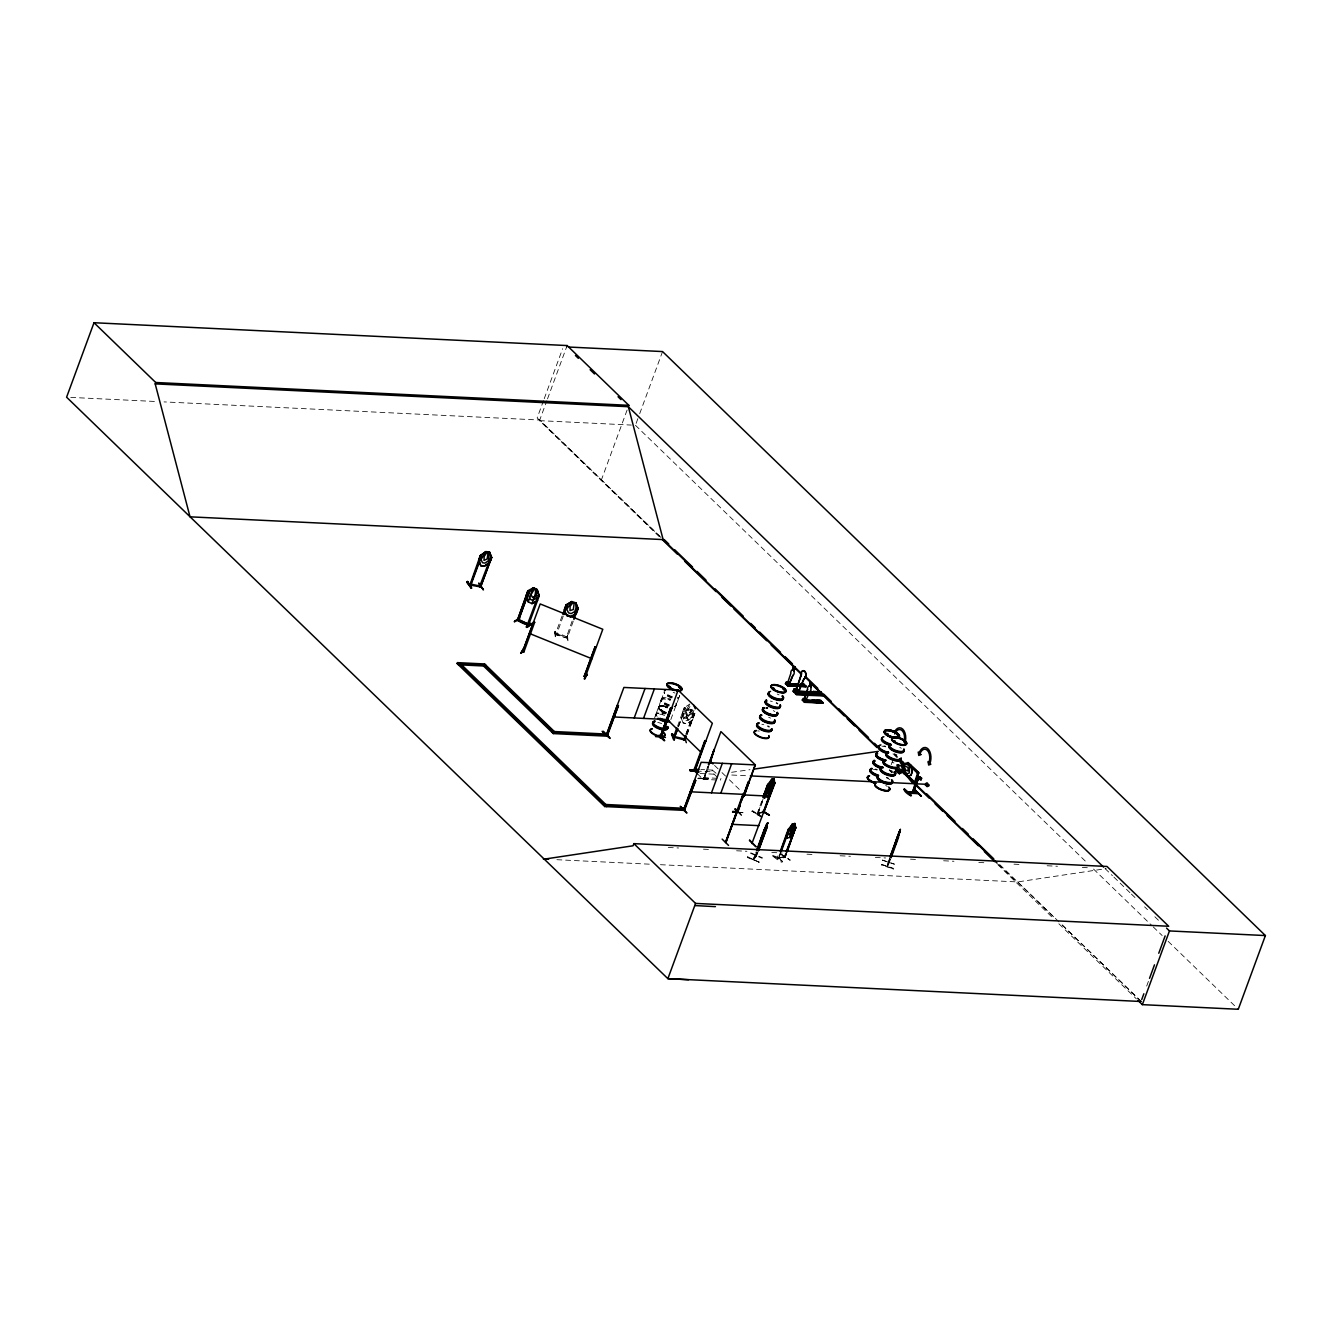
<?xml version="1.0" encoding="UTF-8"?>
<svg xmlns="http://www.w3.org/2000/svg" width="1332" height="1332" viewBox="0 0 1332 1332"><rect width="100%" height="100%" fill="white"/><g stroke="black" fill="none" stroke-linecap="round" stroke-linejoin="round"><path stroke-width="0.75" stroke-dasharray="5 3.75" d="M668.831 706.127A7.909 2.947 20.2 0 1 661.072 700.332L661.105 700.033M661.088 700.432L661.088 700.382A7.909 2.947 20.2 0 1 670.179 700.399M661.105 700.432L664.202 691.824M664.635 715.451A7.909 2.947 20.2 0 0 655.51 715.784L655.694 714.968M679.47 696.137L679.47 696.22A8.025 2.997 20.2 0 1 679.27 696.902M780.402 854.112L790.209 860.156L780.718 854.078M780.552 853.662L789.893 860.089M677.505 726.29L684.215 707.675L685.364 708.174M742.773 812.42L737.795 812.237M661.987 705.843L667.782 706.909A7.942 2.964 20.2 0 0 658.641 706.842A7.942 2.964 20.2 0 0 666.433 712.67M753.146 859.639L755.993 855.827M756.526 855.627L753.462 858.574L756.126 855.46M756.643 855.327L755.843 856.226L757.492 852.147M756.576 856.076L753.596 859.873L756.543 852.097M655.544 715.151L654.445 718.414M661.088 700.099L655.694 714.934M882.35 860.172L894.338 864.252M890.092 859.023L887.295 866.866L888.128 862.154M887.778 865.317L888.327 861.904M888.744 862.054L887.795 866.932M893.456 869.247C888.477 865.717 868.88 861.521 893.556 868.864M667.548 707.558A7.942 2.964 20.2 0 0 658.408 707.475L658.757 708.358M661.987 710.306L659.973 709.706L661.038 710.755M660.272 710.056L661.471 709.74M660.855 710.406L661.421 709.956M661.338 710.822L661.738 709.923M679.27 697.102L679.487 695.754M679.337 696.386L679.337 696.436A7.909 2.947 20.2 0 0 679.503 695.62M750.632 853.312L762.187 858.324M881.701 864.368L893.722 868.414M543.539 400.599L537.162 417.915L661.654 538.145L539.726 420.03L164.052 401.898M544.239 398.668L562.637 348.668M659.357 536.746L539.51 420.646L546.803 400.799M547.519 398.867L566.616 346.936M601.215 480.419L627.622 408.641M555.327 631.268L555.278 636.929L554.512 631.668L555.394 631.285M556.876 633.849L555.644 633.233L555.228 634.498L562.121 615.933M563.203 616.266L556.426 634.865C556.177 630.236 579.287 643.073 555.86 633.299M636.147 423.343L638.994 415.584M639.71 413.636L662.553 351.565M566.3 636.529C565.084 637.146 569.713 637.812 566.35 636.746M572.127 621.062L566.167 637.895M567.965 640.759L567.482 635.048M573.226 621.395L567.182 638.211L555.477 634.598M567.415 634.981L567.582 640.093M666.316 712.986L660.339 709.573M670.812 719.58L672.61 714.685M674.042 710.788L675.84 705.877M678.887 697.635L676.157 705.444A8.025 2.997 20.2 0 0 675.973 703.779M689.993 706.376L687.412 710.888L688.011 713.003L691.291 711.804L692.041 709.756L694.372 715.401L688.677 719.08L684.648 718.065L682.417 712.453L684.132 707.775L689.81 704.045M678.504 726.356L685.514 707.825M678.571 726.539L685.414 708.125L684.215 707.675M693.972 710.206L692.673 713.719L689.094 715.883L686.496 715.284L684.914 711.887L689.843 704.245M685.913 734.115L694.738 710.156M685.997 734.298L694.805 710.356M686.979 734.365L695.803 710.406M687.062 734.565L696.037 710.589M707.692 766.533L703.696 779.57L708.974 765.201M716.516 779.986L703.113 779.337L708.041 766.533M703.529 779.453L703.795 777.838M703.046 778.904L704.112 779.603L709.323 765.201M703.646 779.053L704.029 777.971M698.151 778.687L708.507 778.521L698.318 778.071M717.465 777.372L711.688 771.777L712.32 770.096L700.832 769.53M720.346 780.169L720.962 778.471M741.691 814.984L737.645 811.654M751.797 811.388L752.413 810.672L762.204 816.616M756.992 814.085L762.404 799.4M763.036 799.217L757.325 814.352C761.355 809.44 751.764 819.297 763.452 812.67M757.958 814.202L763.369 799.433M759.173 862.087L747.352 857.508L747.735 856.709M753.462 858.574L753.113 859.689L756.143 851.914M753.646 859.806L756.276 852.447M755.86 856.193L757.625 852.68M756.326 856.359L757.908 852.33M772.493 855.977C779.253 854.894 790.542 870.629 772.56 855.877M786.163 853.462C787.612 859.29 772.277 861.871 779.603 853.246M784.348 856.559C774.358 859.04 778.571 859.972 780.602 851.598M780.602 853.296L778.637 858.807M784.048 857.242L785.614 856.276L785.231 857.408L777.955 858.99M784.165 857.259L785.497 853.612M785.83 853.829L784.598 857.525M785.114 857.408L786.496 853.679M891.208 764.701L893.123 759.506M889.476 858.507L888.594 862.753M889.41 858.94L888.544 862.736M888.461 862.82L889.893 858.657M890.509 859.173L887.761 866.966M1146.686 986.063L1148.817 980.269M882.383 860.039L894.405 864.068M747.685 856.792L759.14 862.22L747.518 857.259M658.474 706.909L661.954 705.877L667.665 707.242L665.7 706.593M777.588 858.724L778.454 857.492M761.588 817.332L752.18 811.138M772.876 855.793L782.617 861.288M708.258 778.97L698.101 778.521M661.521 698.934L661.554 698.9A7.909 2.947 20.2 0 1 670.679 699.034M682.467 712.587L688.111 708.774L692.107 709.723M692.507 719.946L686.979 723.809L682.966 722.876L686.962 723.759L692.623 720.013L694.372 715.401L688.677 719.08M778.937 857.808L778.421 857.908M555.211 634.332L566.999 637.895M659.257 706.293L660.406 705.977M761.588 812.187L757.891 813.303M763.736 811.904L757.958 813.186M756.942 814.052L763.119 812.47M784.665 856.759L778.587 857.841M660.406 864.701L1017.598 881.934L1106.193 868.614M731.584 772.294L749.933 769.68M555.028 631.768L555.278 636.929M662.071 705.544C653.879 705.577 662.087 713.552 666.2 713.303A7.942 2.964 20.2 0 1 658.408 707.475M697.802 778.338L708.291 779.137M738.994 812.52L743.056 812.736M70.746 397.402L155.761 401.498M539.51 420.646L631.351 425.075M696.37 771.045L711.688 771.777M700.099 773.509L715.401 774.242M731.768 775.024L748.268 775.807M717.132 778.288L703.746 777.638L701.315 774.891M668.264 847.485L678.621 847.985M703.462 849.183L711.738 849.583M736.579 850.782L746.936 851.281M771.777 852.48L782.117 852.979M806.976 854.178L813.186 854.478M840.092 855.777L850.449 856.276M875.291 857.475L885.63 857.974M910.489 859.173L918.764 859.573M943.605 860.772L953.962 861.271M978.804 862.47L987.079 862.87M1013.985 864.168L1022.277 864.568M1047.119 865.767L1057.475 866.266M1082.317 867.465L1090.592 867.865M556.893 859.706L650.049 864.202M704.095 778.487L703.413 777.838L704.545 778.471M750.782 852.83L762.42 857.741M660.539 710.372L658.757 708.391L659.623 709.423M752.114 811.238L761.971 817.232M712.32 770.096L716.067 773.276M736.796 810.589L741.974 815.567M738.278 812.537L741.425 815.55M1017.598 881.934L1059.356 922.277M1141.391 1001.514L1060.855 923.709L1141.008 1001.498M1105.077 868.564L1112.403 875.657M1113.868 877.072L1129.952 892.673M1131.417 894.088L1135.813 898.334M1144.588 906.842L1147.518 909.673M1154.844 916.766L1159.223 921.011M635.431 425.274L1086.08 861.837M1093.539 869.063L1151.73 925.44M1153.229 926.889L1162.17 935.563M1168.147 941.341L1238.277 1009.273M894.471 753.879L897.119 756.426M894.122 753.862L898.068 757.692M894.105 754.878L896.736 757.425M999.699 864.601L1054.761 917.948M998.584 864.551L1016.483 881.884M997.751 864.568L1052.913 917.998M1058.873 923.775L1136.379 998.867M889.443 769.763L892.007 772.26M889.743 770.146L892.323 772.643M889.21 770.179L891.774 772.677M714.518 765.4L720.479 771.161M721.977 772.61L727.938 778.388M729.42 779.819L741.341 791.375M697.352 773.742L703.113 779.337M683.05 722.693L680.885 717.249M770.362 701.065A7.909 2.947 20.2 0 1 772.294 701.531M776.073 703.063A7.909 2.947 20.2 0 1 777.672 704.029M776.306 702.563A8.025 2.997 20.2 0 1 777.921 703.546M777.239 694.072A7.909 2.947 20.2 0 1 779.07 694.921M766.05 707.742A7.942 2.964 20.2 0 1 767.815 707.941M757.542 730.885A7.909 2.947 20.2 0 1 759.323 731.085M765.833 708.441A7.875 2.93 20.2 0 1 767.598 708.641M773.276 710.622A7.875 2.93 20.2 0 1 774.874 711.588M765.95 708.008A7.942 2.964 20.2 0 1 767.732 708.208M761.837 724.258A7.909 2.947 20.2 0 1 763.769 724.725M767.548 726.256A7.909 2.947 20.2 0 1 769.13 727.222M767.765 725.757A8.025 2.997 20.2 0 1 769.397 726.739M768.697 717.265A7.909 2.947 20.2 0 1 770.529 718.115M676.007 705.128A7.909 2.947 20.2 0 1 674.025 706.743M675.441 706.01A8.025 2.997 20.2 0 1 674.292 706.343M669.014 705.71A8.025 2.997 20.2 0 1 661.122 699.816A8.025 2.997 20.2 0 1 670.379 699.883M666.483 712.47A7.875 2.93 20.2 0 1 658.774 706.693A7.875 2.93 20.2 0 1 667.832 706.759M676.173 702.863A7.909 2.947 20.2 0 1 675.657 705.078M669.33 704.761A7.909 2.947 20.2 0 1 661.571 698.967M676.123 703.346A8.025 2.997 20.2 0 1 675.59 705.594M669.163 705.294A8.025 2.997 20.2 0 1 661.288 699.4L661.288 699.25A8.025 2.997 20.2 0 1 670.529 699.466M678.821 697.752A7.909 2.947 20.2 0 1 678.154 698.301M671.827 697.985A7.909 2.947 20.2 0 1 664.035 692.59M673.176 692.274A7.909 2.947 20.2 0 1 675.008 693.123M672.327 696.636A7.909 2.947 20.2 0 1 665.7 693.123M678.438 697.885A8.025 2.997 20.2 0 1 677.289 698.201M671.994 697.568A8.025 2.997 20.2 0 1 664.435 693.006M678.587 697.468A8.025 2.997 20.2 0 1 677.439 697.785M672.16 697.152A8.025 2.997 20.2 0 1 664.585 692.573M666.05 713.669A7.875 2.93 20.2 0 1 658.324 707.891A7.875 2.93 20.2 0 1 667.382 707.975M655.91 716.183A8.025 2.997 20.2 0 1 662.87 714.252M656.06 715.767A8.025 2.997 20.2 0 1 663.02 713.835M657.159 716.316A7.909 2.947 20.2 0 1 657.375 712.92A7.909 2.947 20.2 0 1 665.134 714.085M657.775 722.443A7.909 2.947 20.2 0 1 661.654 723.592M899.733 747.335A7.909 2.947 20.2 0 1 901.331 748.301M892.956 753.945A7.909 2.947 20.2 0 1 896.736 755.477M895.104 754.112A8.025 2.997 20.2 0 1 896.969 754.978M886.379 777.805A7.925 2.947 20.2 0 1 889.809 779.62M891.191 770.529A7.909 2.947 20.2 0 1 892.79 771.494M885.697 785.48A7.892 2.947 20.2 0 1 887.279 786.446M886.579 777.289A8.025 2.997 20.2 0 1 888.427 778.154M892.124 762.17A7.892 2.947 20.2 0 1 893.955 763.02M881.934 746.186A7.909 2.947 20.2 0 1 885.647 746.852M883.849 745.853A8.025 2.997 20.2 0 1 885.813 746.336M873.409 769.363A7.909 2.947 20.2 0 1 877.105 770.046M875.324 769.047A8.025 2.997 20.2 0 1 877.272 769.513M691.558 713.103L688.211 716.117C691.441 720.995 686.563 721.778 687.262 716.633L683.333 718.947L686.846 715.817L686.063 711.788L687.828 715.267L691.558 713.103M690.476 710.123L689.56 716.483L686.28 717.682L686.446 713.519L689.177 709.823L690.492 710.189M684.482 713.053L683.199 716.566L684.781 719.963L687.362 720.562L690.958 718.398L692.24 714.884L692.007 709.839L688.111 708.774L684.482 713.053M767.798 707.908L766.05 707.642A7.942 2.964 20.2 0 1 767.848 707.875"/><path stroke-width="1.5" d="M797.402 689.144L795.737 689.959L797.668 689.193M797.652 690.093L797.485 689.243L796.469 690.043M797.185 689.909C798.001 685.847 792.99 696.703 796.902 689.343M803.879 699.15L805.227 698.567M908.024 792.473L918.181 792.973L907.991 792.39M908.191 793.189L918.331 793.606M918.098 793.373L907.924 792.89M535.364 594.305L535.63 589.693M768.248 784.365L763.419 797.751M773.875 782.833L763.869 810.605M796.153 690.059L796.22 689.193M796.869 689.893L795.737 688.477L794.555 691.708M567.465 605.227L563.886 614.601M689.976 769.996L698.068 770.279L689.826 770.395L696.17 771.095L689.976 769.946M732.65 811.954L736.979 812.503M732.933 812.287L732.783 811.388L737.312 811.688M787.428 682.284L788.711 682.55L787.562 682.866M794.854 668.547L793.889 671.211L794.888 667.149M795.087 668.214L794.388 666.5M805.46 698.9L803.979 700.915L804.178 698.751M912.537 792.423L913.352 793.106L918.181 778.254M529.204 591.192L518.165 620.729M786.679 833.882L787.229 838.011L789.843 837.395L792.39 823.975L794.921 823.609L793.056 831.384L788.777 834.881L788.211 832.467M481.718 555.727L470.729 585.414L471.162 584.298L469.846 583.866M764.285 811.754L769.347 815.234L764.451 812.187M773.109 779.62L770.429 791.225L766.333 794.838L765.85 792.457M764.202 793.922L767.648 784.565L771.794 779.337C777.438 776.623 771.678 788.394 769.58 789.743L768.065 790.159L767.565 787.778M805.094 698.751L802.93 698.534L802.813 700.349M914.518 782.017L913.735 783.083L914.501 782.1M908.141 762.62L918.814 772.677L914.701 783.699C910.622 783.649 903.729 768.847 904.212 773.376M915.134 782.7L904.228 772.36M917.332 773.01L917.665 772.244M918.747 772.876L914.801 783.549M749.417 840.475L756.077 846.802L749.583 839.976M898.218 836.912L898.134 836.812M898.234 836.479L890.692 857.608M898.7 833.432L900.315 829.47L890.076 857.092M898.85 832.65L900.432 829.503M900.082 830.768L898.151 836.529M900.116 831.201L900.315 829.47M793.789 824.325L792.357 830.202L790.092 832.367L790.692 828.687L793.905 824.391M763.07 832.983L762.703 834.931L767.748 822.893L757.908 850.665M771.278 784.232L769.796 790.076L767.632 792.307L768.264 788.644L771.178 784.182M796.986 684.881C793.606 680.852 801.148 690.376 795.57 683.716M812.537 693.073L809.789 692.473L818.647 692.074M812.42 693.373L810.822 691.891M814.468 701.215L813.769 700.382M815.284 700.982L813.486 700.699M766.866 826.306L767.615 822.843L761.421 838.178L767.682 823.043M669.263 687.462C673.309 687.645 666.05 685.564 669.596 687.295A7.892 2.947 20.2 0 0 681.817 689.56A7.892 2.947 20.2 0 0 672.31 682.95A7.892 2.947 20.2 0 0 669.463 687.312M669.23 686.28L668.498 686.629M678.904 687.362L680.202 687.812L679.47 687.395M680.019 687.262L680.136 687.861M773.542 688.794L773.875 688.278M774.408 688.544L773.609 689.193A7.892 2.947 20.2 0 1 776.373 684.765A7.892 2.947 20.2 0 1 785.88 691.375A7.892 2.947 20.2 0 1 773.526 689.127M783.965 689.71L784.082 689.01M784.198 689.676L783.666 688.777L783.649 689.643M764.102 830.902L763.769 832.284L767.132 824.058M885.78 733.849L887.761 733.865M886.862 733.482L888.078 734.665L885.83 733.999M896.686 734.248L897.452 735.014M893.139 741.092L895.387 741.741L894.721 740.759M904.145 741.991L903.745 741.408M904.511 741.241L904.311 742.057M904.278 741.641L904.611 741.275M927.771 784.265C927.655 779.969 922.676 786.879 927.039 785.231M795.737 689.793L796.17 689.943M577.156 608.291L578.005 608.741L576.989 608.424M527.905 590.725L533.416 587.795L537.196 589.593L531.984 603.646L537.495 600.715L531.984 603.646L528.205 601.848L526.24 595.371L527.905 590.725L517.365 620.379L528.138 590.809L529.054 591.258M538.295 595.521L527.239 625.041M490.775 557.242L479.52 586.746L480.752 585.564M898.251 836.03L900.149 831.101M897.418 836.929L896.02 841.791L896.869 840.026M907.758 763.736L908.258 762.62L907.725 763.835M897.285 837.295L894.987 845.137L895.154 843.489M898.151 837.362L900.016 831.068M787.528 683.632L789.71 685.714L790.176 684.432L789.626 685.297L787.528 683.166L790.842 673.409A2.83 1.715 -87.6 0 1 792.573 669.83L793.556 667.165L792.573 669.83M800.715 676.04L795.937 690.675L800.915 676.04A4.229 2.564 -87.6 0 1 802.83 670.828A4.229 2.564 -87.6 0 1 805.91 673.759A4.229 2.564 -87.6 0 1 803.995 678.987L798.101 692.757L803.795 678.97A4.229 2.564 -87.6 0 0 805.71 673.759A4.229 2.564 -87.6 0 0 802.63 670.828A4.229 2.564 -87.6 0 0 800.715 676.04L800.915 676.04M805.893 700.815L804.295 699.417L807.492 689.66A2.83 1.715 -87.6 0 1 809.34 686.08L810.472 683.133M807.625 689.66L804.295 699.417M897.818 836.263L896.969 839.093L897.535 837.811M764.118 829.736L756.543 850.432M764.668 829.07L767.748 822.893M672.061 708.557L671.128 707.991L659.939 737.662L670.612 707.941L671.761 708.191L660.872 738.078L671.478 708.008M660.056 736.33L661.704 736.979L660.938 738.095M683.799 809.673L684.964 809.956L683.632 809.656L701.165 762.304L755.394 764.918L743.922 796.086M684.398 808.874L685.364 808.924L684.515 808.907M737.229 812.52L747.885 782.8L748.8 782.833L744.155 796.303M898.734 833.516L898.85 832.9M801.797 673.909L663.136 539.593L628.338 406.71L628.837 405.328L567.132 345.554L94.006 322.727L66.6 397.202L190.11 516.833L664.252 539.643L668.731 543.972M688.544 979.736L667.881 978.654L190.01 516.749L155.195 383.882L155.711 382.5L94.006 322.727M467.565 581.468L466.7 581.984L471.545 588.078L467.532 581.468L471.478 587.961M469.98 583.915L469.796 585.281L480.336 555.511L481.352 555.677L470.363 585.098L469.38 584.948L469.763 583.899L479.803 585.98M478.821 583.233L483.433 589.926L478.887 583.283M566.616 346.936L567.132 345.554M479.786 586.813L479.77 585.464L481.035 585.664M469.58 584.981L480.652 586.913L491.675 557.425L490.759 557.325M489.993 562.154L484.448 566.05L480.652 565.584L484.515 566.25L489.943 562.104L491.724 557.475L489.627 552.164L485.814 551.565L480.336 555.66L485.864 551.631M479.204 583.849L483.1 589.277M685.247 809.19L684.115 810.372L604.745 806.543L457.142 663.569L457.492 662.637L484.598 663.952L554.378 731.551M458.741 663.852L458.391 664.768L485.514 666.083L485.847 665.168L457.142 663.569M484.598 663.952L484.265 664.868L510.839 690.609M518.864 618.248C523.493 616.3 506.41 627.006 519.347 618.398M537.196 589.593L539.21 596.037L537.196 589.593L533.366 587.828L528.205 601.848L526.373 595.387M526.19 627.122C530.552 621.062 534.065 623.942 526.806 627.422L530.835 623.859M518.847 619.946L528.488 624.392L528.338 625.557L539.227 595.904L538.061 595.138M521.545 652.797L520.679 653.146L523.276 649M523.876 651.964L534.681 622.277L533.633 621.861L522.66 651.514L540.209 603.945L602.797 629.27L585.381 676.856L585.647 675.49L584.482 675.257L585.78 675.774M523.892 649.317L521.195 653.263L523.243 649.067M523.726 651.947L524.142 650.599L522.977 650.399L524.159 651.198M576.306 613.269L570.695 616.799L566.716 615.451L564.318 609.64L566.05 604.961L571.778 601.515L575.857 602.83L578.138 608.674L576.423 613.419L570.695 616.849L566.616 615.55M562.803 614.268L566.183 604.878L567.399 605.078M573.493 617.548L577.106 608.058M573.892 619.547L577.971 608.491M553.313 733.582L553.662 732.667L483.882 665.068L483.533 665.983L553.313 733.582L607.542 736.196L606.643 734.065L552.414 731.451L552.064 732.367L554.045 732.467L525.74 705.044M595.054 646.902L596.203 647.186L595.054 646.902L584.199 676.373L585.131 676.773M595.138 646.753L584.315 676.456M584.815 679.07L586.863 674.625M603.346 731.268C624.475 752.314 587.146 717.682 609.69 737.895M606.56 735.048L617.299 705.361L618.431 705.61L607.542 735.164L606.443 734.848M606.809 735.097L608.091 734.065L606.493 734.781M634.198 717.948L645.054 688.461M604.745 806.543L605.078 805.61L457.492 662.637M605.461 805.427L605.81 804.495L683.199 808.241L684.448 809.456L605.078 805.61M606.709 806.643L607.059 805.71L460.722 663.952L460.373 664.868L484.265 688.011M643.523 718.398L654.378 688.91M655.494 736.579L665.434 737.478M670.612 707.941L660.289 737.528M661.022 737.712L678.121 690.059L623.892 687.445L606.293 734.998L607.542 736.196M659.074 735.547L664.418 740.126M633.865 843.639L695.57 903.412L1168.697 926.256L1106.992 866.466L633.865 843.639L633.066 845.787L544.472 859.107M685.148 740.109L673.359 737.145C672.843 734.781 676.839 737.329 673.759 736.28M676.756 727.938L673.576 737.428L673.626 736.047M677.139 730.036L674.392 737.595L677.888 728.388M672.344 733.849L671.561 734.282L673.676 739.859C676.689 739.626 668.631 726.489 674.492 739.393M684.715 737.312L686.313 742.673M685.314 736.146L683.982 739.876L685.247 735.947M686.313 736.213L684.931 740.109L686.38 736.396M704.811 740.625L705.744 741.191L704.811 740.625L693.922 770.162C694.671 770.445 695.587 769.13 694.372 769.097M678.071 690.093L712.337 723.276L694.971 770.745L705.161 740.642M705.394 741.175L694.455 770.945L697.352 773.742M684.115 810.372L683.199 808.241M683.849 809.906L694.571 780.219L695.704 780.469L684.082 809.956M686.979 812.92C675.574 801.098 680.985 807.725 686.48 812.82M708.391 764.635L714.318 749.5L710.023 763.319M708.741 764.651L720.912 731.584L755.177 764.768L743.706 795.953M709.673 763.303L713.969 749.483M711.488 792.806L722.327 763.319M720.795 793.256L731.651 763.769M695.57 903.412L667.881 978.654L1141.008 1001.498M722.144 839.093L728.537 845.404M737.012 811.321L735.147 808.707L737.795 811.255M736.363 812.986L725.574 842.54L736.812 813.019M737.212 812.087L743.456 793.472M736.579 812.803L726.023 842.49M737.778 811.088L739.859 805.394M741.841 800.049L748.234 782.667M738.128 811.105L740.209 805.41M785.73 684.015L786.146 682.284L788.178 682.517L787.362 684.665L787.995 682.35M786.529 684.032L787.478 681.884L786.696 684.032M788.161 684.198L787.778 685.214L786.146 682.284M788.328 684.365L787.861 685.63L785.38 683.699L798.334 684.815M817.965 691.658C828.071 699.999 811.621 689.743 820.745 691.774L823.992 695.953L796.619 694.805L793.273 691.008L793.989 689.094L796.752 689.21M799.317 694.238L800.033 692.324L799.2 693.622L796.436 693.506L793.672 690.875L793.989 689.094M796.436 693.506L797.002 691.957L796.203 694.422M805.743 686.446L803.995 684.065L802.047 684.248L803.912 684.332L806.16 686.846L787.162 685.397L797.568 685.664M763.086 797.552L767.698 784.598L768.797 784.681L767.648 784.565M804.328 686.063L802.147 683.982M764.052 797.585L771.694 779.27M773.01 779.553L769.23 786.03L770.112 787.428C773.559 777.672 774.125 791.624 769.014 792.707M803.313 700.282L804.095 698.118L803.462 700.282M810.322 683.433L809.34 686.08M763.602 811.321L763.619 812.703L775.008 783L773.959 782.883L775.008 783M751.897 843.556L774.675 782.667L774.058 778.621M763.452 812.67L764.118 811.155M764.202 810.822L774.375 783.166M764.168 812.52C761.754 812.237 765.434 812.853 764.085 811.188M805.743 700.798L809.673 691.624A2.83 1.715 -87.6 0 0 810.805 687.462L811.887 683.732L810.505 682.9M813.336 691.458L816.466 694.954L813.336 691.458L816.116 691.574L819.247 695.071L816.116 691.574M756.942 850.599L764.851 828.854M812.337 699.966L814.418 702.297L812.337 699.966L814.185 700.033L816.283 702.38L814.185 700.033M757.225 850.249L766.699 824.208L764.368 829.486M758.308 850.832L767.115 826.872M758.574 850.482L767.399 826.523M815.75 700.366L817.682 700.182L819.779 702.53L817.682 700.182M820.745 691.774L821.311 693.456L793.472 691.808M818.014 702.197L815.833 700.116M818.93 700.249L821.012 702.58L818.93 700.249L820.778 700.316L822.943 703.096L804.645 702.314L805.111 700.615L804.561 701.465L802.713 699.716M780.286 851.398L788.278 829.22M780.602 851.598L788.96 828.754M781.268 851.464L789.493 828.954L792.39 824.092L794.904 823.426L795.654 827.672L786.163 851.781M786.496 851.981L795.554 827.605L794.921 823.609M786.846 851.631L795.753 827.605M787.162 851.831L795.554 827.605M897.452 770.079L900.082 772.627L899.716 773.626L895.77 768.797M899.749 758.974L903.695 762.803L903.329 763.802L899.383 758.957M902.696 767.415L904.178 763.686L908.258 762.62M902.896 767.432L904.112 763.802L907.442 764.585L909.49 766.566L909.34 772.943L906.826 773.809L903.446 768.897M902.946 770.778L901.498 766.15L898.817 765.134L898.967 768.597L903.046 770.778M896.203 770.895L898.817 773.526L902.996 772.477L904.178 768.714L903.013 762.404M902.896 772.46L904.378 768.731L902.913 762.404M904.428 788.944C901.714 791.807 921.394 802.73 904.395 788.944M910.855 765.251L912.237 771.561L910.955 775.324L912.337 771.578L910.788 765.351M907.109 792.157L917.448 792.19L906.742 791.824M917.515 773.426L914.718 782.034M917.698 773.259L917.748 772.127M917.249 778.271L917.964 778.97L917.981 777.056L918.331 779.22M917.532 778.288L912.37 793.04L917.981 778.737M913.253 793.04L918.697 777.755L917.698 777.039M890.159 856.676L898.867 832.567M919.097 778.321C921.178 774.158 917.482 779.936 920.978 779.869L921.594 778.188L919.729 776.623M890.492 857.242L899.383 832.85M891.108 857.758L898.634 837.062M914.584 789.426L921.011 795.654M1141.724 999.566L1143.855 993.772M1149.533 978.337L1154.494 964.834M1158.757 953.262L1165.15 935.897M568.664 347.036L662.553 351.565L1265.4 935.563L1238.277 1009.273L1142.357 1004.644L1169.463 930.935L1166.549 928.104M898.567 834.215L899.949 830.718M788.977 684.548L792.906 675.374A2.83 1.715 -87.6 0 0 794.022 671.211M792.906 675.374L789.11 684.565L787.528 683.166M907.542 763.452L918.381 773.842L910.472 766.1M762.453 836.862L765.167 830.902M793.406 667.165L794.721 666.633M917.881 773.043L918.314 773.875M767.132 788.96L769.863 783.882L772.144 783.366M534.681 622.277L533.533 621.994M522.71 651.514L523.859 651.731L522.793 651.548M584.149 678.821L586.979 674.142L587.379 675.008M918.464 779.237L916.716 778.554L912.303 792.956M769.863 783.882L765.817 789.177L766.533 793.289L769.014 792.607L766.616 793.156M769.979 783.949L766.033 789.31M767.182 797.219L771.228 792.024L767.066 797.269M534.415 589.11L530.935 594.621L532.683 597.585L534.598 596.37M764.685 829.986L763.835 830.119M761.421 838.178L762.487 836.762M792.507 824.042L788.411 829.287M789.743 837.328L793.855 832.2M789.843 837.512L794.022 832.284M467.266 581.967L471.545 588.078M470.929 587.961L466.716 581.967M904.228 789.277L910.672 795.62M571.778 601.515L566.833 609.207L568.464 612.803L571.095 613.619L574.725 611.638L576.007 608.125L575.74 602.93M518.864 618.215L514.402 621.511L515.184 621.178M668.398 686.613L669.28 686.33M670.529 687.462L669.546 687.395M678.92 687.295L679.653 687.712M783.133 688.96L784.182 689.393M783.299 689.243L783.765 689.293M887.961 734.748L887.678 733.865M533.416 587.795L529.836 591.691L528.554 595.204L530.003 599.15L532.45 600.316L535.88 598.684L537.046 589.71M528.321 625.291C503.846 612.354 526.173 626.806 528.737 624.475M518.964 619.63L527.822 623.842M518.414 620.829L529.204 590.975M530.902 623.259L526.44 626.523M918.414 772.627L907.841 762.537M927.721 784.365C923.576 788.86 932.633 785.214 927.721 784.365L750.332 775.907M567.232 605.377L566.05 604.961L571.794 601.664M785.43 683.766L796.286 684.831M804.078 684.914L800.282 684.981M793.206 691.258L821.195 693.006M802.613 700.416L820.678 700.582L822.593 702.78M822.876 702.647L803.929 701.614L822.893 703.113M803.979 701.681L822.96 702.397M822.91 694.971L823.892 695.271L820.562 692.407M821.178 701.431L802.164 699.949M661.355 736.663L660.639 736.463M796.902 684.548L798.401 684.615M809.923 692.24L812.453 693.239L809.889 692.157M887.462 734.581L886.063 734.032M771.794 779.436L774.092 778.82M769.863 783.982L772.26 783.432M769.347 815.167L762.437 811.371M906.876 776.373L910.955 775.324M795.987 827.871L794.988 827.821M754.012 769.097L878.337 751.365M479.387 586.513L480.636 586.729L491.575 557.509L489.527 552.264L488.428 560.722L484.965 563.12L482.5 562.737L481.035 559.573L485.83 551.698L489.677 552.231M672.077 734.315L674.342 740.009M659.673 737.362L660.905 737.678M684.032 808.574L684.898 808.624M814.918 701.298L813.536 700.582M773.343 688.144L772.427 688.544L774.125 688.611M773.026 688.477L773.792 689.243M886.08 733.599L887.045 733.532M894.355 740.625L893.905 740.992M894.938 741.425L893.789 741.408M673.259 737.096L674.408 737.362M684.182 738.511L685.464 738.844M685.081 739.926L684.099 739.893M785.664 683.566L797.818 684.065M785.664 683.982L804.328 684.731M801.614 685.83L805.677 685.997M787.162 685.364L806.176 686.147M787.445 685.647L797.951 686.23M801.664 686.28L806.06 686.563M810.805 687.462L811.355 682.883M795.737 688.477L794.804 691.724L795.803 692.673M794.238 689.327L797.019 689.443M793.672 690.875L796.453 690.992M793.273 691.008L796.053 691.125M799.117 691.258L806.926 691.591M798.701 691.458L818.597 692.324M793.889 691.624L819.38 693.356M793.972 692.307L819.363 693.373M824.009 694.888L795.57 693.822M823.193 694.854L795.504 693.756L823.825 695.471M795.92 694.139L823.892 695.271M802.447 700.232L821.111 700.982M802.863 700.632L819.08 701.315M670.845 708.141L671.761 708.191M606.959 733.982L607.941 734.082M661.238 738.028L660.289 737.478M695.903 770.679L690.093 770.862M749.034 783.05L747.885 782.8M732.567 812.004L737.445 812.22M155.711 382.5L628.837 405.328M155.195 383.882L628.338 406.71L1103.595 867.115M613.036 716.932L667.265 719.546L701.498 752.763M562.104 732.866L574.159 733.433M590.226 734.215L602.28 734.798M553.662 732.667L607.892 735.281M904.378 768.731L900.132 762.337M904.112 773.642L903.229 768.98M904.045 773.742L903.029 768.997M918.697 777.755L912.703 792.507M921.594 778.188L920.978 779.869M916.716 778.554L917.865 778.737M698.917 769.446L695.088 769.263L698.834 772.443M915.134 782.617L913.985 782.067M920.845 796.12L914.984 789.909M690.309 791.791L744.538 794.405M769.846 796.17L742.723 794.854L725.624 842.207M619.73 806.11L633.982 806.792M646.203 807.392L660.456 808.074M674.708 808.774L682.866 809.157M731.867 824.342L758.99 825.657M543.356 859.04L548.601 859.307M1169.463 930.935L1265.4 935.563M694.771 905.56L715.434 906.642M517.898 619.097L518.964 619.596L517.782 619.28M813.869 700.582L814.951 700.948M774.208 689.477L773.326 689.277A7.942 2.964 20.2 0 1 776.256 685.014A7.942 2.964 20.2 0 1 785.83 691.658A7.942 2.964 20.2 0 1 773.393 689.393M668.847 686.463L670.312 686.962L669.014 687.029M607.192 734.814L618.431 705.61M684.315 738.544L685.197 738.727M607.209 734.015L607.858 733.815M902.846 772.344L897.468 769.58M674.841 736.663L684.049 738.844M684.748 809.739L695.704 780.469M896.436 842.04L895.037 844.988M772.793 688.994L773.676 689.227M894.305 741.791L893.905 741.458M660.689 737.512L664.135 740.692M584.298 676.24L585.464 676.673M529.37 633.433L591.941 658.757M914.535 789.826L921.411 796.136M534.365 589.144L535.581 589.726M527.905 623.875L528.687 624.242M735.048 809.223L737.695 811.737M766.017 789.193L766.633 793.356M800.915 683.932L802.996 686.28L800.815 684.198M809.19 692.274L811.221 694.738L807.958 691.624M804.561 699.8L806.409 701.548L806.959 700.682L806.493 701.964L804.312 699.883M802.447 699.816L804.645 702.314M747.635 782.117L748.584 782.683M659.173 735.081L664.685 740.625M575.441 355.478L578.371 358.325M590.126 369.713L594.538 373.976M618.048 396.753L620.978 399.6M904.744 743.672L905.643 744.538M899.383 759.973L903.329 763.802M900.332 761.238L902.979 763.785M674.691 549.75L692.59 567.082M697.052 571.411L705.993 580.086M714.951 588.744L743.273 616.183M750.732 623.409L755.194 627.738M759.673 632.084L780.552 652.297M785.014 656.626L792.473 663.852M805.893 676.856L817.815 688.411M823.775 694.188L831.235 701.398M838.694 708.624L868.514 737.512M874.475 743.289L878.937 747.618M907.225 774.941L916.216 783.732M926.656 793.839L954.977 821.278M962.437 828.504L968.397 834.282M972.859 838.611L993.739 858.824M804.778 676.789L877.838 747.568M907.641 776.456L997.102 863.103M662.337 539.643L677.239 554.079M684.698 561.305L716 591.624M721.961 597.402L730.902 606.06M733.882 608.957L766.683 640.725M771.161 645.054L800.965 673.942M809.906 682.6L818.864 691.275M821.844 694.155L844.205 715.817M847.185 718.714L854.628 725.923M859.107 730.269L876.989 747.585M903.862 773.359L914.351 783.682M915.75 785.147L929.17 798.134M935.131 803.912L942.59 811.138M947.069 815.467L978.371 845.787M984.331 851.564L994.771 861.687M1137.878 1000.315L1142.357 1004.644M897.085 771.078L899.716 773.626M895.404 769.796L899.35 773.609M710.056 761.072L713.036 763.952M516.799 696.386L519.78 699.283M490.243 693.806L493.223 696.686M499.2 702.48L527.572 729.969M539.527 741.541L569.38 770.462M575.357 776.256L579.836 780.602M584.315 784.931L605.227 805.194M480.336 555.511L478.654 560.406M480.752 565.484L478.754 560.306L480.702 565.65M695.321 708.79L693.722 705.161M575.857 602.83L578.138 608.741M786.579 833.815L787.345 838.078M764.818 797.968L764.185 793.805L764.701 797.901M779.736 706.027A7.909 2.947 20.2 0 1 770.945 707.259A7.909 2.947 20.2 0 1 767.082 700.915M777.389 712.37A7.892 2.947 20.2 0 1 769.58 713.952A7.892 2.947 20.2 0 1 763.652 707.575M782.417 695.537A7.909 2.947 20.2 0 1 780.619 699.117A7.909 2.947 20.2 0 1 770.545 695.604A7.909 2.947 20.2 0 1 770.579 691.408M782.733 697.901A7.909 2.947 20.2 0 1 774.908 699.483A7.909 2.947 20.2 0 1 768.964 693.09M780.036 705.577A8.025 2.997 20.2 0 1 772.077 707.192A8.025 2.997 20.2 0 1 766.033 700.699M780.186 705.161A8.025 2.997 20.2 0 1 772.227 706.776A8.025 2.997 20.2 0 1 766.183 700.282M780.236 704.661A7.909 2.947 20.2 0 1 772.41 706.26A7.909 2.947 20.2 0 1 766.466 699.866M782.184 696.436A8.025 2.997 20.2 0 1 776.057 699.383A8.025 2.997 20.2 0 1 769.03 692.557M782.35 696.02A8.025 2.997 20.2 0 1 776.223 698.967A8.025 2.997 20.2 0 1 769.18 692.14M777.372 712.57A7.942 2.964 20.2 0 1 769.496 714.168A7.942 2.964 20.2 0 1 763.536 707.742M771.827 729.686A8.025 2.997 20.2 0 1 761.604 729.603A8.025 2.997 20.2 0 1 758.641 723.576M768.847 735.58A7.892 2.947 20.2 0 1 760.072 736.812A7.892 2.947 20.2 0 1 756.226 730.469M777.272 714.485A7.892 2.947 20.2 0 1 767.232 714.402A7.892 2.947 20.2 0 1 764.318 708.474M768.681 736.03A7.892 2.947 20.2 0 1 759.906 737.262A7.892 2.947 20.2 0 1 756.06 730.918M777.139 713.186A7.942 2.964 20.2 0 1 768.314 714.418A7.942 2.964 20.2 0 1 764.435 708.041M774.491 720.629A8.025 2.997 20.2 0 1 767.532 722.577A8.025 2.997 20.2 0 1 759.806 716.316M760.489 715.75A8.025 2.997 20.2 0 1 761.638 715.434M772.044 728.754A7.909 2.947 20.2 0 1 761.971 728.671A7.909 2.947 20.2 0 1 759.057 722.743M771.994 729.27A8.025 2.997 20.2 0 1 761.754 729.187A8.025 2.997 20.2 0 1 758.79 723.143M774.641 720.212A8.025 2.997 20.2 0 1 765.7 721.461A8.025 2.997 20.2 0 1 761.787 715.018M774.708 719.73A7.909 2.947 20.2 0 1 766.866 721.311A7.909 2.947 20.2 0 1 760.922 714.918M771.211 729.22A7.909 2.947 20.2 0 1 763.386 730.818A7.909 2.947 20.2 0 1 757.425 724.408M774.208 721.078A7.909 2.947 20.2 0 1 767.349 722.993A7.909 2.947 20.2 0 1 759.756 716.832M674.575 690.476A7.892 2.947 20.2 0 1 667.399 683.949A7.892 2.947 20.2 0 1 679.82 686.912A7.892 2.947 20.2 0 1 676.506 690.942M664.718 690.476A7.909 2.947 20.2 0 1 665.401 689.926M664.435 690.892A8.025 2.997 20.2 0 1 665.118 690.342M667.432 726.956A8.025 2.997 20.2 0 1 658.491 728.204A8.025 2.997 20.2 0 1 654.578 721.761M666.333 726.423A7.909 2.947 20.2 0 1 664.535 730.003A7.909 2.947 20.2 0 1 654.462 726.489A7.909 2.947 20.2 0 1 654.495 722.294M663.985 732.75A7.892 2.947 20.2 0 1 662.187 736.33A7.892 2.947 20.2 0 1 652.147 732.816A7.892 2.947 20.2 0 1 652.18 728.637M667.981 726.956A7.909 2.947 20.2 0 1 657.908 726.872A7.909 2.947 20.2 0 1 654.994 720.928M667.598 726.539A8.025 2.997 20.2 0 1 658.657 727.788A8.025 2.997 20.2 0 1 654.745 721.345M663.802 733.233A7.892 2.947 20.2 0 1 662.021 736.812A7.892 2.947 20.2 0 1 651.964 733.299A7.892 2.947 20.2 0 1 651.997 729.12M669.613 721.478A7.909 2.947 20.2 0 1 657.908 718.681M668.914 720.962A8.025 2.997 20.2 0 1 659.79 718.78M668.997 720.429A7.909 2.947 20.2 0 1 660.006 718.281M668.747 721.395A8.025 2.997 20.2 0 1 658.008 718.231M901.031 758.907A8.025 2.997 20.2 0 1 890.808 758.824A8.025 2.997 20.2 0 1 887.845 752.796M898.034 764.784A7.875 2.93 20.2 0 1 889.277 766.017A7.875 2.93 20.2 0 1 885.447 759.69M897.885 765.351A7.925 2.947 20.2 0 1 889.06 766.566A7.925 2.947 20.2 0 1 885.197 760.206M903.679 749.849A8.025 2.997 20.2 0 1 894.754 751.098A8.025 2.997 20.2 0 1 890.825 744.655M901.231 757.975A7.909 2.947 20.2 0 1 891.175 757.891A7.909 2.947 20.2 0 1 888.261 751.964M901.181 758.491A8.025 2.997 20.2 0 1 890.958 758.408A8.025 2.997 20.2 0 1 887.994 752.364M903.845 749.433A8.025 2.997 20.2 0 1 894.904 750.682A8.025 2.997 20.2 0 1 890.991 744.238M903.912 748.95A7.925 2.947 20.2 0 1 896.07 750.532A7.925 2.947 20.2 0 1 890.109 744.122M900.415 758.441A7.925 2.947 20.2 0 1 892.573 760.039A7.925 2.947 20.2 0 1 886.613 753.629M903.396 750.299A7.909 2.947 20.2 0 1 896.553 752.214A7.909 2.947 20.2 0 1 888.943 746.053M896.769 765.001A7.875 2.93 20.2 0 1 890.775 767.898A7.875 2.93 20.2 0 1 883.865 761.205M888.694 786.996A7.875 2.93 20.2 0 1 882.683 789.876A7.875 2.93 20.2 0 1 875.79 783.199M897.801 765.6A7.942 2.964 20.2 0 1 888.96 766.832A7.942 2.964 20.2 0 1 885.097 760.472M894.471 771.611A8.025 2.997 20.2 0 1 892.656 775.257A8.025 2.997 20.2 0 1 882.417 771.678A8.025 2.997 20.2 0 1 882.45 767.415M895.387 772.127A7.925 2.947 20.2 0 1 886.563 773.359A7.925 2.947 20.2 0 1 882.7 766.999M894.055 772.51A7.909 2.947 20.2 0 1 888.011 775.39A7.909 2.947 20.2 0 1 881.085 768.681M891.891 781.634A7.925 2.947 20.2 0 1 884.048 783.233A7.925 2.947 20.2 0 1 878.088 776.822M892.157 781.185A8.025 2.997 20.2 0 1 884.198 782.8A8.025 2.997 20.2 0 1 878.171 776.29M891.491 779.753A8.025 2.997 20.2 0 1 885.347 782.7A8.025 2.997 20.2 0 1 878.321 775.873M892.373 780.269A7.909 2.947 20.2 0 1 884.548 781.851A7.909 2.947 20.2 0 1 878.604 775.457M894.321 772.027A8.025 2.997 20.2 0 1 888.194 774.974A8.025 2.997 20.2 0 1 881.151 768.164M889.376 788.444A7.925 2.947 20.2 0 1 881.534 790.043A7.925 2.947 20.2 0 1 875.574 783.632M889.493 788.178A7.942 2.964 20.2 0 1 881.634 789.776A7.942 2.964 20.2 0 1 875.657 783.349M885.813 760.056A7.875 2.93 20.2 0 1 877.871 756.609A7.875 2.93 20.2 0 1 877.005 752.913M888.66 752.364A7.909 2.947 20.2 0 1 880.102 748.384A7.909 2.947 20.2 0 1 880.935 744.871M889.726 743.755A7.909 2.947 20.2 0 1 882.134 737.595M882.8 737.046A7.909 2.947 20.2 0 1 883.932 736.729M889.227 745.121A7.909 2.947 20.2 0 1 882.3 738.411M886.23 753.263A7.909 2.947 20.2 0 1 879.303 746.553M888.377 753.313A8.025 2.997 20.2 0 1 880.269 749.783A8.025 2.997 20.2 0 1 879.37 746.02M888.527 752.88A8.025 2.997 20.2 0 1 880.419 749.367A8.025 2.997 20.2 0 1 879.536 745.604M891.358 745.171A8.025 2.997 20.2 0 1 883.266 741.658A8.025 2.997 20.2 0 1 882.367 737.878M889.56 744.288A8.025 2.997 20.2 0 1 882.533 737.462M885.63 760.622A7.942 2.964 20.2 0 1 877.622 757.142A7.942 2.964 20.2 0 1 876.756 753.429M885.763 760.272A7.942 2.964 20.2 0 1 877.755 756.792A7.942 2.964 20.2 0 1 876.889 753.063M877.888 776.023A8.025 2.997 20.2 0 1 870.162 769.763M870.845 769.213A8.025 2.997 20.2 0 1 871.994 768.88M875.374 782.783A7.875 2.93 20.2 0 1 868.298 778.787A7.875 2.93 20.2 0 1 869.596 775.79A7.942 2.964 20.2 0 0 868.181 778.97A7.942 2.964 20.2 0 0 875.307 782.983M883.449 760.805A7.875 2.93 20.2 0 1 876.389 756.809A7.875 2.93 20.2 0 1 877.671 753.812M885.53 760.888A7.942 2.964 20.2 0 1 877.522 757.425A7.942 2.964 20.2 0 1 876.656 753.696M880.885 767.881A8.025 2.997 20.2 0 1 873.675 763.819A8.025 2.997 20.2 0 1 874.991 760.755M880.702 768.314A7.909 2.947 20.2 0 1 873.609 764.302A7.909 2.947 20.2 0 1 874.891 761.288M878.038 775.607A8.025 2.997 20.2 0 1 870.828 771.528A8.025 2.997 20.2 0 1 872.144 768.464M883.133 767.415A7.909 2.947 20.2 0 1 875.141 763.952A7.909 2.947 20.2 0 1 874.275 760.239M877.705 776.439A7.909 2.947 20.2 0 1 870.778 769.73M878.204 775.091A7.909 2.947 20.2 0 1 871.278 768.364M882.983 767.931A8.025 2.997 20.2 0 1 874.874 764.418A8.025 2.997 20.2 0 1 873.992 760.655M894.754 733.999A8.908 5.328 -87.2 0 1 901.498 730.102A8.908 5.328 -87.2 0 1 904.345 740.559M895.021 730.985A10.673 6.377 -87.2 0 1 902.763 729.153A10.673 6.377 -87.2 0 1 905.444 741.092M768.914 787.029L768.897 789.476L771.578 786.213L769.047 790.076L768.997 793.373L768.414 790.842L765.634 794.288L768.914 787.029M574.192 603.13L573.309 609.573L569.979 610.572L570.129 606.31L572.877 602.713L574.192 603.13M488.095 552.747L487.129 558.99L483.982 560.406L484.199 556.36L486.863 552.547L488.095 552.747M810.872 691.358L814.002 694.854L810.872 691.358M904.012 765.367L905.46 769.996L908.141 770.995L907.991 767.532L904.128 765.367M920.862 754.561L918.764 755.46L918.264 752.047L919.163 752.913A10.673 6.377 -87.2 0 1 927.971 748.85A10.673 6.377 -87.2 0 1 929.952 763.369L930.852 764.235L928.67 765.051L928.088 761.554L928.97 762.42A8.908 5.328 -87.2 0 0 927.322 750.299A8.908 5.328 -87.2 0 0 919.962 753.696L920.862 754.561M773.276 689.793A7.892 2.947 20.2 0 0 785.63 692.041A7.892 2.947 20.2 0 0 776.123 685.447A7.892 2.947 20.2 0 0 773.276 689.793M769.397 714.435A7.892 2.947 20.2 0 0 777.222 712.853A7.892 2.947 20.2 0 1 769.38 714.485A7.892 2.947 20.2 0 1 763.452 708.108A7.892 2.947 20.2 0 0 769.397 714.435M669.33 687.612A7.942 2.964 20.2 0 0 681.768 689.859A7.942 2.964 20.2 0 0 672.194 683.216A7.942 2.964 20.2 0 0 669.33 687.612M894.155 741.558A7.925 2.947 20.2 0 0 906.576 743.822A7.925 2.947 20.2 0 0 897.019 737.179A7.925 2.947 20.2 0 0 894.155 741.558M893.955 742.224A7.875 2.93 20.2 0 0 906.276 744.455A7.875 2.93 20.2 0 0 896.786 737.861A7.875 2.93 20.2 0 0 893.955 742.224M894.055 741.824A7.942 2.964 20.2 0 0 906.493 744.088A7.942 2.964 20.2 0 0 896.919 737.428A7.942 2.964 20.2 0 0 894.055 741.824M886.862 734.432A7.925 2.947 20.2 0 0 899.267 736.679A7.925 2.947 20.2 0 0 889.709 730.053A7.925 2.947 20.2 0 0 886.862 734.432A7.925 2.947 20.2 0 0 899.25 736.729A7.942 2.964 20.2 0 0 889.709 730.086A7.942 2.964 20.2 0 0 886.829 734.465A7.942 2.964 20.2 0 0 899.267 736.729A7.925 2.947 20.2 0 0 889.709 730.102A7.925 2.947 20.2 0 0 886.846 734.481M886.629 735.131A7.875 2.93 20.2 0 0 898.967 737.379A7.875 2.93 20.2 0 0 889.476 730.785A7.892 2.947 20.2 0 0 886.613 735.147A7.892 2.947 20.2 0 0 898.967 737.395A7.892 2.947 20.2 0 0 889.46 730.785A7.875 2.93 20.2 0 0 886.629 735.131M868.081 779.253A7.942 2.964 20.2 0 0 875.207 783.266A7.909 2.947 20.2 0 1 868.114 779.237A7.942 2.964 20.2 0 1 869.38 776.223A7.909 2.947 20.2 0 0 868.114 779.237"/></g></svg>
